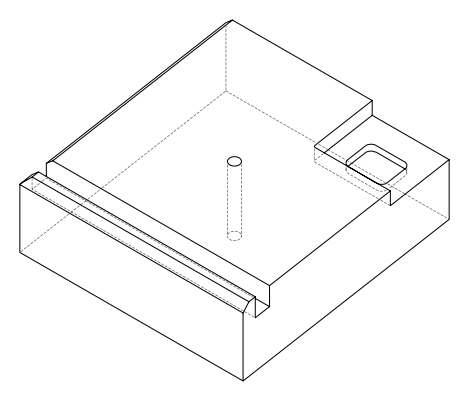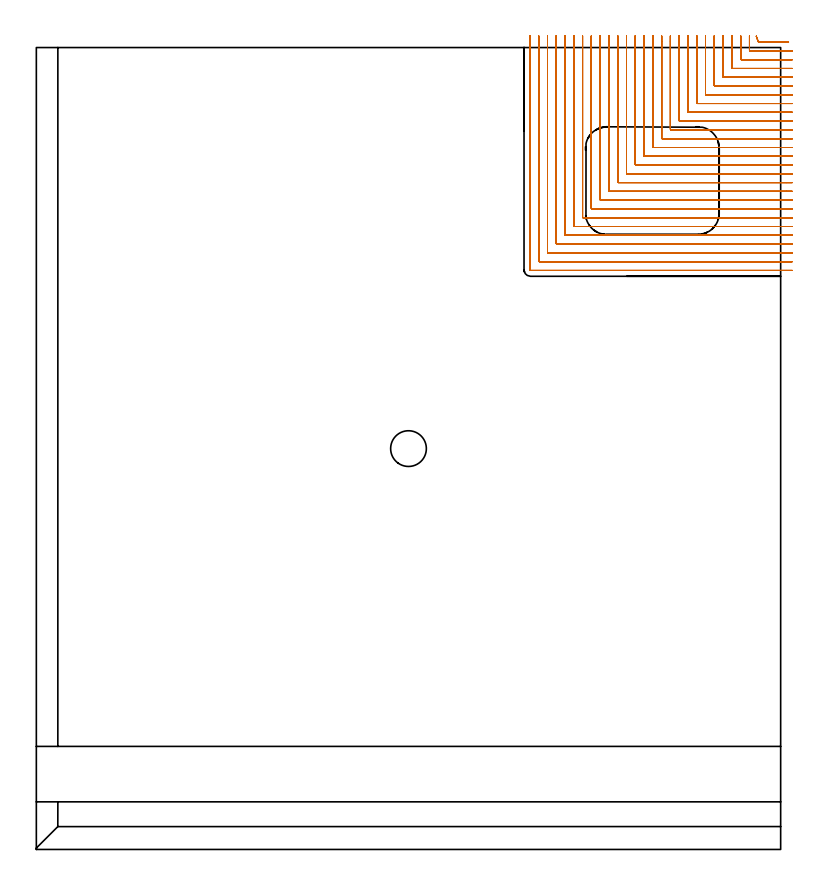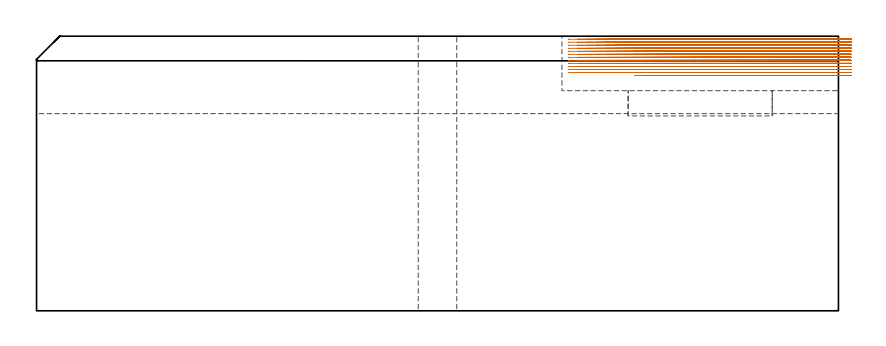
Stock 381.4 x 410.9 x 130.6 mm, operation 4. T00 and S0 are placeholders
(PLAN: 10 operations, 6 tool changes, 191.3 min)
(1 AREA_MILL | FG_CHAMFER_SURFACE | UGT0205_001 | 0.86 min | 1857 mm3)
(2 AREA_MILL_1 | FG_CHAMFER_SURFACE_1 | UGT0205_001 | 15.23 min | 25622 mm3)
(3 AREA_MILL_2 | FG_CHAMFER_SURFACE_2 | UGT0205_001 | 11.72 min | 22038 mm3)
(4 MILL_CORNER_NOTCH_RECTANGULAR | CORNER_NOTCH_RECTANGULAR | NXT0201_008 | Follow Part, ap 1.5, ae 75% | 146.6 min | 399093 mm3)
(5 MILL_RECTANGULAR_POCKET | POCKET_RECTANGULAR_STRAIGHT | UGT0201_094 | Follow Part, ap 5, ae 75% | 1.75 min | 44154 mm3)
(6 MILL_RECTANGULAR_SLOT | SLOT_RECTANGULAR | UGT0201_094 | Follow Part, ap 5, ae 75% | 13.82 min | 397866 mm3)
(7 SPOT_DRILL | STEP1HOLE | NXT0321_9005460120000 | 0.05 min | 152 mm3)
(8 DRILL_BLIND_HOLE_INTO_CENTER | STEP1HOLE | NXT0301_128 | 0.08 min | 1765 mm3)
(9 GUN_DRILL_THROUGH_HOLE | STEP1HOLE | UGT0307_008 | 0.64 min | 10733 mm3)
(10 DRILL_TO_ENLARGE_THROUGH_HOLE | STEP1HOLE | UGT0301_252 | 0.56 min | 21653 mm3)
(TOOL UGT0205_001 | Chamfer Mill 20 x 3 x 45 deg. | D20 FL50 Z2)
(TOOL NXT0201_008 | ENDMILL 6mm [2P460-0600-NA 1630] | D6 FL26 Z6)
(TOOL UGT0201_094 | End mill 20 mm | D20 FL38 Z4)
(TOOL NXT0321_9005460120000 | NC Spot Drill, 142deg, 12mm, Carbide, Uncoated | D12 PA142 FL30 Z2)
(TOOL NXT0301_128 | Carbide Drill 12mm [861.1-1200-036A1-GP GC34] | D12 PA150 FL37.4 Z2)
(TOOL UGT0307_008 | Gun Drill 11 mm | D11 PA130 FL24 Z1)
(TOOL UGT0301_252 | Twist Drill 18.3 mm | D18.3 PA118 FL135 Z2)
(OP 4 MILL_CORNER_NOTCH_RECTANGULAR, part 1 of 2)
G17 G21 G94 G90
T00 M6
G54
G17 G0 G90 X368.918 Y416.729 S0 M3
G43 Z140.6 H1
Z129.161
G94 G1 X369.917 Y413.9 F250.
G3 X370.193 Y413.7 R0.3 F500.
G1 X382.477
X385.477 F250.
G0 Z140.6
X365.4 Y416.9
Z129.161
G1 Y413.9
Y409.493 F500.
G3 X365.693 Y409.2 R0.3
G1 X384.4
X387.4 F250.
G0 Z140.6
X360.9 Y416.9
Z129.161
G1 Y413.9
Y404.993 F500.
G3 X361.193 Y404.7 R0.3
G1 X384.4
X387.4 F250.
G0 Z140.6
X356.4 Y416.9
Z129.161
G1 Y413.9
Y400.493 F500.
G3 X356.693 Y400.2 R0.3
G1 X384.4
X387.4 F250.
G0 Z140.6
X351.9 Y416.9
Z129.161
G1 Y413.9
Y395.994 F500.
G3 X352.194 Y395.7 R0.3
G1 X384.4
X387.4 F250.
G0 Z140.6
X347.4 Y416.9
Z129.161
G1 Y413.9
Y391.494 F500.
G3 X347.694 Y391.2 R0.3
G1 X384.4
X387.4 F250.
G0 Z140.6
X342.9 Y416.9
Z129.161
G1 Y413.9
Y386.994 F500.
G3 X343.194 Y386.7 R0.3
G1 X384.4
X387.4 F250.
G0 Z140.6
X338.4 Y416.9
Z129.161
G1 Y413.9
Y382.494 F500.
G3 X338.694 Y382.2 R0.3
G1 X384.4
X387.4 F250.
G0 Z140.6
X333.9 Y416.9
Z129.161
G1 Y413.9
Y377.994 F500.
G3 X334.194 Y377.7 R0.3
G1 X384.4
X387.4 F250.
G0 Z140.6
X329.4 Y416.9
Z129.161
G1 Y413.9
Y373.495 F500.
G3 X329.695 Y373.2 R0.3
G1 X384.4
X387.4 F250.
G0 Z140.6
X324.9 Y416.9
Z129.161
G1 Y413.9
Y368.995 F500.
G3 X325.195 Y368.7 R0.3
G1 X384.4
X387.4 F250.
G0 Z140.6
X320.4 Y416.9
Z129.161
G1 Y413.9
Y364.495 F500.
G3 X320.695 Y364.2 R0.3
G1 X384.4
X387.4 F250.
G0 Z140.6
X315.9 Y416.9
Z129.161
G1 Y413.9
Y359.995 F500.
G3 X316.195 Y359.7 R0.3
G1 X384.4
X387.4 F250.
G0 Z140.6
X311.4 Y416.9
Z129.161
G1 Y413.9
Y355.495 F500.
G3 X311.695 Y355.2 R0.3
G1 X384.4
X387.4 F250.
G0 Z140.6
X306.9 Y416.9
Z129.161
G1 Y413.9
Y350.995 F500.
G3 X307.195 Y350.7 R0.3
G1 X384.4
X387.4 F250.
G0 Z140.6
X302.4 Y416.9
Z129.161
G1 Y413.9
Y346.496 F500.
G3 X302.696 Y346.2 R0.3
G1 X384.4
X387.4 F250.
G0 Z140.6
X297.9 Y416.9
Z129.161
G1 Y413.9
Y341.996 F500.
G3 X298.196 Y341.7 R0.3
G1 X384.4
X387.4 F250.
G0 Z140.6
X293.4 Y416.9
Z129.161
G1 Y413.9
Y337.496 F500.
G3 X293.696 Y337.2 R0.3
G1 X384.4
X387.4 F250.
G0 Z140.6
X288.9 Y416.9
Z129.161
G1 Y413.9
Y332.996 F500.
G3 X289.196 Y332.7 R0.3
G1 X384.4
X387.4 F250.
G0 Z140.6
X284.4 Y416.9
Z129.161
G1 Y413.9
Y328.496 F500.
G3 X284.696 Y328.2 R0.3
G1 X384.4
X387.4 F250.
G0 Z140.6
X279.9 Y416.9
Z129.161
G1 Y413.9
Y323.996 F500.
G3 X280.196 Y323.7 R0.3
G1 X384.4
X387.4 F250.
G0 Z140.6
X275.4 Y416.9
Z129.161
G1 Y413.9
Y319.497 F500.
G3 X275.697 Y319.2 R0.3
G1 X384.4
X387.4 F250.
G0 Z140.6
X270.9 Y416.9
Z129.161
G1 Y413.9
Y314.997 F500.
G3 X271.197 Y314.7 R0.3
G1 X384.4
X387.4 F250.
G0 Z140.6
X266.4 Y416.9
Z129.161
G1 Y413.9
Y310.497 F500.
G3 X266.697 Y310.2 R0.3
G1 X384.4
X387.4 F250.
G0 Z140.6
X261.9 Y416.9
Z129.161
G1 Y413.9
Y305.997 F500.
G3 X262.197 Y305.7 R0.3
G1 X384.4
X387.4 F250.
G0 Z140.6
X257.4 Y416.9
Z129.161
G1 Y413.9
Y301.497 F500.
G3 X257.697 Y301.2 R0.3
G1 X384.4
X387.4 F250.
G0 Z140.6
X252.9 Y416.9
Z129.161
G1 Y413.9
Y296.997 F500.
G3 X253.197 Y296.7 R0.3
G1 X384.4
X387.4 F250.
G0 Z140.6
X368.918 Y416.729
Z127.722
G1 X369.917 Y413.9
G3 X370.193 Y413.7 R0.3 F500.
G1 X382.477
X385.477 F250.
G0 Z140.6
X365.4 Y416.9
Z127.722
G1 Y413.9
Y409.493 F500.
G3 X365.693 Y409.2 R0.3
G1 X384.4
X387.4 F250.
G0 Z140.6
X360.9 Y416.9
Z127.722
G1 Y413.9
Y404.993 F500.
G3 X361.193 Y404.7 R0.3
G1 X384.4
X387.4 F250.
G0 Z140.6
X356.4 Y416.9
Z127.722
G1 Y413.9
Y400.493 F500.
G3 X356.693 Y400.2 R0.3
G1 X384.4
X387.4 F250.
G0 Z140.6
X351.9 Y416.9
Z127.722
G1 Y413.9
Y395.994 F500.
G3 X352.194 Y395.7 R0.3
G1 X384.4
X387.4 F250.
G0 Z140.6
X347.4 Y416.9
Z127.722
G1 Y413.9
Y391.494 F500.
G3 X347.694 Y391.2 R0.3
G1 X384.4
X387.4 F250.
G0 Z140.6
X342.9 Y416.9
Z127.722
G1 Y413.9
Y386.994 F500.
G3 X343.194 Y386.7 R0.3
G1 X384.4
X387.4 F250.
G0 Z140.6
X338.4 Y416.9
Z127.722
G1 Y413.9
Y382.494 F500.
G3 X338.694 Y382.2 R0.3
G1 X384.4
X387.4 F250.
G0 Z140.6
X333.9 Y416.9
Z127.722
G1 Y413.9
Y377.994 F500.
G3 X334.194 Y377.7 R0.3
G1 X384.4
X387.4 F250.
G0 Z140.6
X329.4 Y416.9
Z127.722
G1 Y413.9
Y373.495 F500.
G3 X329.695 Y373.2 R0.3
G1 X384.4
X387.4 F250.
G0 Z140.6
X324.9 Y416.9
Z127.722
G1 Y413.9
Y368.995 F500.
G3 X325.195 Y368.7 R0.3
G1 X384.4
X387.4 F250.
G0 Z140.6
X320.4 Y416.9
Z127.722
G1 Y413.9
Y364.495 F500.
G3 X320.695 Y364.2 R0.3
G1 X384.4
X387.4 F250.
G0 Z140.6
X315.9 Y416.9
Z127.722
G1 Y413.9
Y359.995 F500.
G3 X316.195 Y359.7 R0.3
G1 X384.4
X387.4 F250.
G0 Z140.6
X311.4 Y416.9
Z127.722
G1 Y413.9
Y355.495 F500.
G3 X311.695 Y355.2 R0.3
G1 X384.4
X387.4 F250.
G0 Z140.6
X306.9 Y416.9
Z127.722
G1 Y413.9
Y350.995 F500.
G3 X307.195 Y350.7 R0.3
G1 X384.4
X387.4 F250.
G0 Z140.6
X302.4 Y416.9
Z127.722
G1 Y413.9
Y346.496 F500.
G3 X302.696 Y346.2 R0.3
G1 X384.4
X387.4 F250.
G0 Z140.6
X297.9 Y416.9
Z127.722
G1 Y413.9
Y341.996 F500.
G3 X298.196 Y341.7 R0.3
G1 X384.4
X387.4 F250.
G0 Z140.6
X293.4 Y416.9
Z127.722
G1 Y413.9
Y337.496 F500.
G3 X293.696 Y337.2 R0.3
G1 X384.4
X387.4 F250.
G0 Z140.6
X288.9 Y416.9
Z127.722
G1 Y413.9
Y332.996 F500.
G3 X289.196 Y332.7 R0.3
G1 X384.4
X387.4 F250.
G0 Z140.6
X284.4 Y416.9
Z127.722
G1 Y413.9
Y328.496 F500.
G3 X284.696 Y328.2 R0.3
G1 X384.4
X387.4 F250.
G0 Z140.6
X279.9 Y416.9
Z127.722
G1 Y413.9
Y323.997 F500.
G3 X280.197 Y323.7 R0.3
G1 X384.4
X387.4 F250.
G0 Z140.6
X275.4 Y416.9
Z127.722
G1 Y413.9
Y319.497 F500.
G3 X275.697 Y319.2 R0.3
G1 X384.4
X387.4 F250.
G0 Z140.6
X270.9 Y416.9
Z127.722
G1 Y413.9
Y314.997 F500.
G3 X271.197 Y314.7 R0.3
G1 X384.4
X387.4 F250.
G0 Z140.6
X266.4 Y416.9
Z127.722
G1 Y413.9
Y310.497 F500.
G3 X266.697 Y310.2 R0.3
G1 X384.4
X387.4 F250.
G0 Z140.6
X261.9 Y416.9
Z127.722
G1 Y413.9
Y305.997 F500.
G3 X262.197 Y305.7 R0.3
G1 X384.4
X387.4 F250.
G0 Z140.6
X257.4 Y416.9
Z127.722
G1 Y413.9
Y301.497 F500.
G3 X257.697 Y301.2 R0.3
G1 X384.4
X387.4 F250.
G0 Z140.6
X252.9 Y416.9
Z127.722
G1 Y413.9
Y296.997 F500.
G3 X253.197 Y296.7 R0.3
G1 X384.4
X387.4 F250.
G0 Z140.6
X368.918 Y416.729
Z126.283
G1 X369.917 Y413.9
G3 X370.193 Y413.7 R0.3 F500.
G1 X382.477
X385.477 F250.
G0 Z140.6
X365.4 Y416.9
Z126.283
G1 Y413.9
Y409.493 F500.
G3 X365.693 Y409.2 R0.3
G1 X384.4
X387.4 F250.
G0 Z140.6
X360.9 Y416.9
Z126.283
G1 Y413.9
Y404.993 F500.
G3 X361.193 Y404.7 R0.3
G1 X384.4
X387.4 F250.
G0 Z140.6
X356.4 Y416.9
Z126.283
G1 Y413.9
Y400.493 F500.
G3 X356.693 Y400.2 R0.3
G1 X384.4
X387.4 F250.
G0 Z140.6
X351.9 Y416.9
Z126.283
G1 Y413.9
Y395.994 F500.
G3 X352.194 Y395.7 R0.3
G1 X384.4
X387.4 F250.
G0 Z140.6
X347.4 Y416.9
Z126.283
G1 Y413.9
Y391.494 F500.
G3 X347.694 Y391.2 R0.3
G1 X384.4
X387.4 F250.
G0 Z140.6
X342.9 Y416.9
Z126.283
G1 Y413.9
Y386.994 F500.
G3 X343.194 Y386.7 R0.3
G1 X384.4
X387.4 F250.
G0 Z140.6
X338.4 Y416.9
Z126.283
G1 Y413.9
Y382.494 F500.
G3 X338.694 Y382.2 R0.3
G1 X384.4
X387.4 F250.
G0 Z140.6
X333.9 Y416.9
Z126.283
G1 Y413.9
Y377.994 F500.
G3 X334.194 Y377.7 R0.3
G1 X384.4
X387.4 F250.
G0 Z140.6
X329.4 Y416.9
Z126.283
G1 Y413.9
Y373.495 F500.
G3 X329.695 Y373.2 R0.3
G1 X384.4
X387.4 F250.
G0 Z140.6
X324.9 Y416.9
Z126.283
G1 Y413.9
Y368.995 F500.
G3 X325.195 Y368.7 R0.3
G1 X384.4
X387.4 F250.
G0 Z140.6
X320.4 Y416.9
Z126.283
G1 Y413.9
Y364.495 F500.
G3 X320.695 Y364.2 R0.3
G1 X384.4
X387.4 F250.
G0 Z140.6
X315.9 Y416.9
Z126.283
G1 Y413.9
Y359.995 F500.
G3 X316.195 Y359.7 R0.3
G1 X384.4
X387.4 F250.
G0 Z140.6
X311.4 Y416.9
Z126.283
G1 Y413.9
Y355.495 F500.
G3 X311.695 Y355.2 R0.3
G1 X384.4
X387.4 F250.
G0 Z140.6
X306.9 Y416.9
Z126.283
G1 Y413.9
Y350.995 F500.
G3 X307.195 Y350.7 R0.3
G1 X384.4
X387.4 F250.
G0 Z140.6
X302.4 Y416.9
Z126.283
G1 Y413.9
Y346.496 F500.
G3 X302.696 Y346.2 R0.3
G1 X384.4
X387.4 F250.
G0 Z140.6
X297.9 Y416.9
Z126.283
G1 Y413.9
Y341.996 F500.
G3 X298.196 Y341.7 R0.3
G1 X384.4
X387.4 F250.
G0 Z140.6
X293.4 Y416.9
Z126.283
G1 Y413.9
Y337.496 F500.
G3 X293.696 Y337.2 R0.3
G1 X384.4
X387.4 F250.
G0 Z140.6
X288.9 Y416.9
Z126.283
G1 Y413.9
Y332.996 F500.
G3 X289.196 Y332.7 R0.3
G1 X384.4
X387.4 F250.
G0 Z140.6
X284.4 Y416.9
Z126.283
G1 Y413.9
Y328.496 F500.
G3 X284.696 Y328.2 R0.3
G1 X384.4
X387.4 F250.
G0 Z140.6
X279.9 Y416.9
Z126.283
G1 Y413.9
Y323.997 F500.
G3 X280.197 Y323.7 R0.3
G1 X384.4
X387.4 F250.
G0 Z140.6
X275.4 Y416.9
Z126.283
G1 Y413.9
Y319.497 F500.
G3 X275.697 Y319.2 R0.3
G1 X384.4
X387.4 F250.
G0 Z140.6
X270.9 Y416.9
Z126.283
G1 Y413.9
Y314.997 F500.
G3 X271.197 Y314.7 R0.3
G1 X384.4
X387.4 F250.
G0 Z140.6
X266.4 Y416.9
Z126.283
G1 Y413.9
Y310.497 F500.
G3 X266.697 Y310.2 R0.3
G1 X384.4
X387.4 F250.
G0 Z140.6
X261.9 Y416.9
Z126.283
G1 Y413.9
Y305.997 F500.
G3 X262.197 Y305.7 R0.3
G1 X384.4
X387.4 F250.
G0 Z140.6
X257.4 Y416.9
Z126.283
G1 Y413.9
Y301.497 F500.
G3 X257.697 Y301.2 R0.3
G1 X384.4
X387.4 F250.
G0 Z140.6
X252.9 Y416.9
Z126.283
G1 Y413.9
Y296.997 F500.
G3 X253.197 Y296.7 R0.3
G1 X384.4
X387.4 F250.
G0 Z140.6
X368.918 Y416.729
Z124.844
G1 X369.917 Y413.9
G3 X370.193 Y413.7 R0.3 F500.
G1 X382.477
X385.477 F250.
G0 Z140.6
X365.4 Y416.9
Z124.844
G1 Y413.9
Y409.493 F500.
G3 X365.693 Y409.2 R0.3
G1 X384.4
X387.4 F250.
G0 Z140.6
X360.9 Y416.9
Z124.844
G1 Y413.9
Y404.993 F500.
G3 X361.193 Y404.7 R0.3
G1 X384.4
X387.4 F250.
G0 Z140.6
X356.4 Y416.9
Z124.844
G1 Y413.9
Y400.493 F500.
G3 X356.693 Y400.2 R0.3
G1 X384.4
X387.4 F250.
G0 Z140.6
X351.9 Y416.9
Z124.844
G1 Y413.9
Y395.994 F500.
G3 X352.194 Y395.7 R0.3
G1 X384.4
X387.4 F250.
G0 Z140.6
X347.4 Y416.9
Z124.844
G1 Y413.9
Y391.494 F500.
G3 X347.694 Y391.2 R0.3
G1 X384.4
X387.4 F250.
G0 Z140.6
X342.9 Y416.9
Z124.844
G1 Y413.9
Y386.994 F500.
G3 X343.194 Y386.7 R0.3
G1 X384.4
X387.4 F250.
G0 Z140.6
X338.4 Y416.9
Z124.844
G1 Y413.9
Y382.494 F500.
G3 X338.694 Y382.2 R0.3
G1 X384.4
X387.4 F250.
G0 Z140.6
X333.9 Y416.9
Z124.844
G1 Y413.9
Y377.994 F500.
G3 X334.194 Y377.7 R0.3
G1 X384.4
X387.4 F250.
G0 Z140.6
X329.4 Y416.9
Z124.844
G1 Y413.9
Y373.495 F500.
G3 X329.695 Y373.2 R0.3
G1 X384.4
X387.4 F250.
G0 Z140.6
X324.9 Y416.9
Z124.844
G1 Y413.9
Y368.995 F500.
G3 X325.195 Y368.7 R0.3
G1 X384.4
X387.4 F250.
G0 Z140.6
X320.4 Y416.9
Z124.844
G1 Y413.9
Y364.495 F500.
G3 X320.695 Y364.2 R0.3
G1 X384.4
X387.4 F250.
G0 Z140.6
X315.9 Y416.9
Z124.844
G1 Y413.9
Y359.995 F500.
G3 X316.195 Y359.7 R0.3
G1 X384.4
X387.4 F250.
G0 Z140.6
X311.4 Y416.9
Z124.844
G1 Y413.9
Y355.495 F500.
G3 X311.695 Y355.2 R0.3
G1 X384.4
X387.4 F250.
G0 Z140.6
X306.9 Y416.9
Z124.844
G1 Y413.9
Y350.995 F500.
G3 X307.195 Y350.7 R0.3
G1 X384.4
X387.4 F250.
G0 Z140.6
X302.4 Y416.9
Z124.844
G1 Y413.9
Y346.496 F500.
G3 X302.696 Y346.2 R0.3
G1 X384.4
X387.4 F250.
G0 Z140.6
X297.9 Y416.9
Z124.844
G1 Y413.9
Y341.996 F500.
G3 X298.196 Y341.7 R0.3
G1 X384.4
X387.4 F250.
G0 Z140.6
X293.4 Y416.9
Z124.844
G1 Y413.9
Y337.496 F500.
G3 X293.696 Y337.2 R0.3
G1 X384.4
X387.4 F250.
G0 Z140.6
X288.9 Y416.9
Z124.844
G1 Y413.9
Y332.996 F500.
G3 X289.196 Y332.7 R0.3
G1 X384.4
X387.4 F250.
G0 Z140.6
X284.4 Y416.9
Z124.844
G1 Y413.9
Y328.496 F500.
G3 X284.696 Y328.2 R0.3
G1 X384.4
X387.4 F250.
G0 Z140.6
X279.9 Y416.9
Z124.844
G1 Y413.9
Y323.997 F500.
G3 X280.197 Y323.7 R0.3
G1 X384.4
X387.4 F250.
G0 Z140.6
X275.4 Y416.9
Z124.844
G1 Y413.9
Y319.497 F500.
G3 X275.697 Y319.2 R0.3
G1 X384.4
X387.4 F250.
G0 Z140.6
X270.9 Y416.9
Z124.844
G1 Y413.9
Y314.997 F500.
G3 X271.197 Y314.7 R0.3
G1 X384.4
X387.4 F250.
G0 Z140.6
X266.4 Y416.9
Z124.844
G1 Y413.9
Y310.497 F500.
G3 X266.697 Y310.2 R0.3
G1 X384.4
X387.4 F250.
G0 Z140.6
X261.9 Y416.9
Z124.844
G1 Y413.9
Y305.997 F500.
G3 X262.197 Y305.7 R0.3
G1 X384.4
X387.4 F250.
G0 Z140.6
X257.4 Y416.9
Z124.844
G1 Y413.9
Y301.497 F500.
G3 X257.697 Y301.2 R0.3
G1 X384.4
X387.4 F250.
G0 Z140.6
X252.9 Y416.9
Z124.844
G1 Y413.9
Y296.997 F500.
G3 X253.197 Y296.7 R0.3
G1 X384.4
X387.4 F250.
G0 Z140.6
X368.918 Y416.729
Z123.405
G1 X369.917 Y413.9
G3 X370.193 Y413.7 R0.3 F500.
G1 X382.477
X385.477 F250.
G0 Z140.6
X365.4 Y416.9
Z123.405
G1 Y413.9
Y409.493 F500.
G3 X365.693 Y409.2 R0.3
G1 X384.4
X387.4 F250.
G0 Z140.6
X360.9 Y416.9
Z123.405
G1 Y413.9
Y404.993 F500.
G3 X361.193 Y404.7 R0.3
G1 X384.4
X387.4 F250.
G0 Z140.6
X356.4 Y416.9
Z123.405
G1 Y413.9
Y400.493 F500.
G3 X356.693 Y400.2 R0.3
G1 X384.4
X387.4 F250.
G0 Z140.6
X351.9 Y416.9
Z123.405
G1 Y413.9
Y395.994 F500.
G3 X352.194 Y395.7 R0.3
G1 X384.4
X387.4 F250.
G0 Z140.6
X347.4 Y416.9
Z123.405
G1 Y413.9
Y391.494 F500.
G3 X347.694 Y391.2 R0.3
G1 X384.4
X387.4 F250.
G0 Z140.6
X342.9 Y416.9
Z123.405
G1 Y413.9
Y386.994 F500.
G3 X343.194 Y386.7 R0.3
G1 X384.4
X387.4 F250.
G0 Z140.6
X338.4 Y416.9
Z123.405
G1 Y413.9
Y382.494 F500.
G3 X338.694 Y382.2 R0.3
G1 X384.4
X387.4 F250.
G0 Z140.6
X333.9 Y416.9
Z123.405
G1 Y413.9
Y377.994 F500.
G3 X334.194 Y377.7 R0.3
G1 X384.4
X387.4 F250.
G0 Z140.6
X329.4 Y416.9
Z123.405
G1 Y413.9
Y373.495 F500.
G3 X329.695 Y373.2 R0.3
G1 X384.4
X387.4 F250.
G0 Z140.6
X324.9 Y416.9
Z123.405
G1 Y413.9
Y368.995 F500.
G3 X325.195 Y368.7 R0.3
G1 X384.4
X387.4 F250.
G0 Z140.6
X320.4 Y416.9
Z123.405
G1 Y413.9
Y364.495 F500.
G3 X320.695 Y364.2 R0.3
G1 X384.4
X387.4 F250.
G0 Z140.6
X315.9 Y416.9
Z123.405
G1 Y413.9
Y359.995 F500.
G3 X316.195 Y359.7 R0.3
G1 X384.4
X387.4 F250.
G0 Z140.6
X311.4 Y416.9
Z123.405
G1 Y413.9
Y355.495 F500.
G3 X311.695 Y355.2 R0.3
G1 X384.4
X387.4 F250.
G0 Z140.6
X306.9 Y416.9
Z123.405
G1 Y413.9
Y350.995 F500.
G3 X307.195 Y350.7 R0.3
G1 X384.4
X387.4 F250.
G0 Z140.6
X302.4 Y416.9
Z123.405
G1 Y413.9
Y346.496 F500.
G3 X302.696 Y346.2 R0.3
G1 X384.4
X387.4 F250.
G0 Z140.6
X297.9 Y416.9
Z123.405
G1 Y413.9
Y341.996 F500.
G3 X298.196 Y341.7 R0.3
G1 X384.4
X387.4 F250.
G0 Z140.6
X293.4 Y416.9
Z123.405
G1 Y413.9
Y337.496 F500.
G3 X293.696 Y337.2 R0.3
G1 X384.4
X387.4 F250.
G0 Z140.6
X288.9 Y416.9
Z123.405
G1 Y413.9
Y332.996 F500.
G3 X289.196 Y332.7 R0.3
G1 X384.4
X387.4 F250.
G0 Z140.6
X284.4 Y416.9
Z123.405
G1 Y413.9
Y328.496 F500.
G3 X284.696 Y328.2 R0.3
G1 X384.4
X387.4 F250.
G0 Z140.6
X279.9 Y416.9
Z123.405
G1 Y413.9
Y323.997 F500.
G3 X280.197 Y323.7 R0.3
G1 X384.4
X387.4 F250.
G0 Z140.6
X275.4 Y416.9
Z123.405
G1 Y413.9
Y319.497 F500.
G3 X275.697 Y319.2 R0.3
G1 X384.4
X387.4 F250.
G0 Z140.6
X270.9 Y416.9
Z123.405
G1 Y413.9
Y314.997 F500.
G3 X271.197 Y314.7 R0.3
G1 X384.4
X387.4 F250.
G0 Z140.6
X266.4 Y416.9
Z123.405
G1 Y413.9
Y310.497 F500.
G3 X266.697 Y310.2 R0.3
G1 X384.4
X387.4 F250.
G0 Z140.6
X261.9 Y416.9
Z123.405
G1 Y413.9
Y305.997 F500.
G3 X262.197 Y305.7 R0.3
G1 X384.4
X387.4 F250.
G0 Z140.6
X257.4 Y416.9
Z123.405
G1 Y413.9
Y301.497 F500.
G3 X257.697 Y301.2 R0.3
G1 X384.4
X387.4 F250.
G0 Z140.6
X252.9 Y416.9
Z123.405
G1 Y413.9
Y296.997 F500.
G3 X253.197 Y296.7 R0.3
G1 X384.4
X387.4 F250.
G0 Z140.6
X368.918 Y416.729
Z121.967
G1 X369.917 Y413.9
G3 X370.193 Y413.7 R0.3 F500.
G1 X382.477
X385.477 F250.
G0 Z140.6
X365.4 Y416.9
Z121.967
G1 Y413.9
Y409.493 F500.
G3 X365.693 Y409.2 R0.3
G1 X384.4
X387.4 F250.
G0 Z140.6
X360.9 Y416.9
Z121.967
G1 Y413.9
Y404.993 F500.
G3 X361.193 Y404.7 R0.3
G1 X384.4
X387.4 F250.
G0 Z140.6
X356.4 Y416.9
Z121.967
G1 Y413.9
Y400.493 F500.
G3 X356.693 Y400.2 R0.3
G1 X384.4
X387.4 F250.
G0 Z140.6
X351.9 Y416.9
Z121.967
G1 Y413.9
Y395.994 F500.
G3 X352.194 Y395.7 R0.3
G1 X384.4
X387.4 F250.
G0 Z140.6
X347.4 Y416.9
Z121.967
G1 Y413.9
Y391.494 F500.
G3 X347.694 Y391.2 R0.3
G1 X384.4
X387.4 F250.
G0 Z140.6
X342.9 Y416.9
Z121.967
G1 Y413.9
Y386.994 F500.
G3 X343.194 Y386.7 R0.3
G1 X384.4
X387.4 F250.
G0 Z140.6
X338.4 Y416.9
Z121.967
G1 Y413.9
Y382.494 F500.
G3 X338.694 Y382.2 R0.3
G1 X384.4
X387.4 F250.
G0 Z140.6
X333.9 Y416.9
Z121.967
G1 Y413.9
Y377.994 F500.
G3 X334.194 Y377.7 R0.3
G1 X384.4
X387.4 F250.
G0 Z140.6
X329.4 Y416.9
Z121.967
G1 Y413.9
Y373.495 F500.
G3 X329.695 Y373.2 R0.3
G1 X384.4
X387.4 F250.
G0 Z140.6
X324.9 Y416.9
Z121.967
G1 Y413.9
Y368.995 F500.
G3 X325.195 Y368.7 R0.3
G1 X384.4
X387.4 F250.
G0 Z140.6
X320.4 Y416.9
Z121.967
G1 Y413.9
Y364.495 F500.
G3 X320.695 Y364.2 R0.3
G1 X384.4
X387.4 F250.
G0 Z140.6
X315.9 Y416.9
Z121.967
G1 Y413.9
Y359.995 F500.
G3 X316.195 Y359.7 R0.3
G1 X384.4
X387.4 F250.
G0 Z140.6
X311.4 Y416.9
Z121.967
G1 Y413.9
Y355.495 F500.
G3 X311.695 Y355.2 R0.3
G1 X384.4
X387.4 F250.
G0 Z140.6
X306.9 Y416.9
Z121.967
G1 Y413.9
Y350.995 F500.
G3 X307.195 Y350.7 R0.3
G1 X384.4
X387.4 F250.
G0 Z140.6
X302.4 Y416.9
Z121.967
G1 Y413.9
Y346.496 F500.
G3 X302.696 Y346.2 R0.3
G1 X384.4
X387.4 F250.
G0 Z140.6
X297.9 Y416.9
Z121.967
G1 Y413.9
Y341.996 F500.
G3 X298.196 Y341.7 R0.3
G1 X384.4
X387.4 F250.
G0 Z140.6
X293.4 Y416.9
Z121.967
G1 Y413.9
Y337.496 F500.
G3 X293.696 Y337.2 R0.3
G1 X384.4
X387.4 F250.
G0 Z140.6
X288.9 Y416.9
Z121.967
G1 Y413.9
Y332.996 F500.
G3 X289.196 Y332.7 R0.3
G1 X384.4
X387.4 F250.
G0 Z140.6
X284.4 Y416.9
Z121.967
G1 Y413.9
Y328.496 F500.
G3 X284.696 Y328.2 R0.3
G1 X384.4
X387.4 F250.
G0 Z140.6
X279.9 Y416.9
Z121.967
G1 Y413.9
Y323.996 F500.
G3 X280.196 Y323.7 R0.3
G1 X384.4
X387.4 F250.
G0 Z140.6
X275.4 Y416.9
Z121.967
G1 Y413.9
Y319.497 F500.
G3 X275.697 Y319.2 R0.3
G1 X384.4
X387.4 F250.
G0 Z140.6
X270.9 Y416.9
Z121.967
G1 Y413.9
Y314.997 F500.
G3 X271.197 Y314.7 R0.3
G1 X384.4
X387.4 F250.
G0 Z140.6
X266.4 Y416.9
Z121.967
G1 Y413.9
Y310.497 F500.
G3 X266.697 Y310.2 R0.3
G1 X384.4
X387.4 F250.
G0 Z140.6
X261.9 Y416.9
Z121.967
G1 Y413.9
Y305.997 F500.
G3 X262.197 Y305.7 R0.3
G1 X384.4
X387.4 F250.
G0 Z140.6
X257.4 Y416.9
Z121.967
G1 Y413.9
Y301.497 F500.
G3 X257.697 Y301.2 R0.3
G1 X384.4
X387.4 F250.
G0 Z140.6
X252.9 Y416.9
Z121.967
G1 Y413.9
Y296.997 F500.
G3 X253.197 Y296.7 R0.3
G1 X384.4
X387.4 F250.
G0 Z140.6
X368.918 Y416.729
Z120.528
G1 X369.917 Y413.9
G3 X370.193 Y413.7 R0.3 F500.
G1 X382.477
X385.477 F250.
G0 Z140.6
X365.4 Y416.9
Z120.528
G1 Y413.9
Y409.493 F500.
G3 X365.693 Y409.2 R0.3
G1 X384.4
X387.4 F250.
G0 Z140.6
X360.9 Y416.9
Z120.528
G1 Y413.9
Y404.993 F500.
G3 X361.193 Y404.7 R0.3
G1 X384.4
X387.4 F250.
G0 Z140.6
X356.4 Y416.9
Z120.528
G1 Y413.9
Y400.493 F500.
G3 X356.693 Y400.2 R0.3
G1 X384.4
X387.4 F250.
G0 Z140.6
X351.9 Y416.9
Z120.528
G1 Y413.9
Y395.994 F500.
G3 X352.194 Y395.7 R0.3
G1 X384.4
X387.4 F250.
G0 Z140.6
X347.4 Y416.9
Z120.528
G1 Y413.9
Y391.494 F500.
G3 X347.694 Y391.2 R0.3
G1 X384.4
X387.4 F250.
G0 Z140.6
X342.9 Y416.9
Z120.528
G1 Y413.9
Y386.994 F500.
G3 X343.194 Y386.7 R0.3
G1 X384.4
X387.4 F250.
G0 Z140.6
X338.4 Y416.9
Z120.528
G1 Y413.9
Y382.494 F500.
G3 X338.694 Y382.2 R0.3
G1 X384.4
X387.4 F250.
G0 Z140.6
X333.9 Y416.9
Z120.528
G1 Y413.9
Y377.994 F500.
G3 X334.194 Y377.7 R0.3
G1 X384.4
X387.4 F250.
G0 Z140.6
X329.4 Y416.9
Z120.528
G1 Y413.9
Y373.495 F500.
G3 X329.695 Y373.2 R0.3
G1 X384.4
X387.4 F250.
G0 Z140.6
X324.9 Y416.9
Z120.528
G1 Y413.9
Y368.995 F500.
G3 X325.195 Y368.7 R0.3
G1 X384.4
X387.4 F250.
G0 Z140.6
X320.4 Y416.9
Z120.528
G1 Y413.9
Y364.495 F500.
G3 X320.695 Y364.2 R0.3
G1 X384.4
X387.4 F250.
G0 Z140.6
X315.9 Y416.9
Z120.528
G1 Y413.9
Y359.995 F500.
G3 X316.195 Y359.7 R0.3
G1 X384.4
X387.4 F250.
G0 Z140.6
X311.4 Y416.9
Z120.528
G1 Y413.9
Y355.495 F500.
G3 X311.695 Y355.2 R0.3
G1 X384.4
X387.4 F250.
G0 Z140.6
X306.9 Y416.9
Z120.528
G1 Y413.9
Y350.995 F500.
G3 X307.195 Y350.7 R0.3
G1 X384.4
X387.4 F250.
G0 Z140.6
X302.4 Y416.9
Z120.528
G1 Y413.9
Y346.496 F500.
G3 X302.696 Y346.2 R0.3
G1 X384.4
X387.4 F250.
G0 Z140.6
X297.9 Y416.9
Z120.528
G1 Y413.9
Y341.996 F500.
G3 X298.196 Y341.7 R0.3
G1 X384.4
X387.4 F250.
G0 Z140.6
X293.4 Y416.9
Z120.528
G1 Y413.9
Y337.496 F500.
G3 X293.696 Y337.2 R0.3
G1 X384.4
X387.4 F250.
G0 Z140.6
X288.9 Y416.9
Z120.528
G1 Y413.9
Y332.996 F500.
G3 X289.196 Y332.7 R0.3
G1 X384.4
X387.4 F250.
G0 Z140.6
X284.4 Y416.9
Z120.528
G1 Y413.9
Y328.496 F500.
G3 X284.696 Y328.2 R0.3
G1 X384.4
X387.4 F250.
G0 Z140.6
X279.9 Y416.9
Z120.528
G1 Y413.9
Y323.996 F500.
G3 X280.196 Y323.7 R0.3
G1 X384.4
X387.4 F250.
G0 Z140.6
X275.4 Y416.9
Z120.528
G1 Y413.9
Y319.497 F500.
G3 X275.697 Y319.2 R0.3
G1 X384.4
X387.4 F250.
G0 Z140.6
X270.9 Y416.9
Z120.528
G1 Y413.9
Y314.997 F500.
G3 X271.197 Y314.7 R0.3
G1 X384.4
X387.4 F250.
G0 Z140.6
X266.4 Y416.9
Z120.528
G1 Y413.9
Y310.497 F500.
G3 X266.697 Y310.2 R0.3
G1 X384.4
X387.4 F250.
G0 Z140.6
X261.9 Y416.9
Z120.528
G1 Y413.9
Y305.997 F500.
G3 X262.197 Y305.7 R0.3
G1 X384.4
X387.4 F250.
G0 Z140.6
X257.4 Y416.9
Z120.528
G1 Y413.9
Y301.497 F500.
G3 X257.697 Y301.2 R0.3
G1 X384.4
X387.4 F250.
G0 Z140.6
X252.9 Y416.9
Z120.528
G1 Y413.9
Y296.997 F500.
G3 X253.197 Y296.7 R0.3
G1 X384.4
X387.4 F250.
G0 Z140.6
X368.918 Y416.729
Z119.089
G1 X369.917 Y413.9
G3 X370.193 Y413.7 R0.3 F500.
G1 X382.477
X385.477 F250.
G0 Z140.6
X365.4 Y416.9
Z119.089
G1 Y413.9
Y409.493 F500.
G3 X365.693 Y409.2 R0.3
G1 X384.4
X387.4 F250.
G0 Z140.6
X360.9 Y416.9
Z119.089
G1 Y413.9
Y404.993 F500.
G3 X361.193 Y404.7 R0.3
G1 X384.4
X387.4 F250.
G0 Z140.6
X356.4 Y416.9
Z119.089
G1 Y413.9
Y400.493 F500.
G3 X356.693 Y400.2 R0.3
G1 X384.4
X387.4 F250.
G0 Z140.6
X351.9 Y416.9
Z119.089
G1 Y413.9
Y395.994 F500.
G3 X352.194 Y395.7 R0.3
G1 X384.4
X387.4 F250.
G0 Z140.6
X347.4 Y416.9
Z119.089
G1 Y413.9
Y391.494 F500.
G3 X347.694 Y391.2 R0.3
G1 X384.4
X387.4 F250.
G0 Z140.6
X342.9 Y416.9
Z119.089
G1 Y413.9
Y386.994 F500.
G3 X343.194 Y386.7 R0.3
G1 X384.4
X387.4 F250.
G0 Z140.6
X338.4 Y416.9
Z119.089
G1 Y413.9
Y382.494 F500.
G3 X338.694 Y382.2 R0.3
G1 X384.4
X387.4 F250.
G0 Z140.6
X333.9 Y416.9
Z119.089
G1 Y413.9
Y377.994 F500.
G3 X334.194 Y377.7 R0.3
G1 X384.4
X387.4 F250.
G0 Z140.6
X329.4 Y416.9
Z119.089
G1 Y413.9
Y373.495 F500.
G3 X329.695 Y373.2 R0.3
G1 X384.4
X387.4 F250.
G0 Z140.6
X324.9 Y416.9
Z119.089
G1 Y413.9
Y368.995 F500.
G3 X325.195 Y368.7 R0.3
G1 X384.4
X387.4 F250.
G0 Z140.6
X320.4 Y416.9
Z119.089
G1 Y413.9
Y364.495 F500.
G3 X320.695 Y364.2 R0.3
G1 X384.4
X387.4 F250.
G0 Z140.6
X315.9 Y416.9
Z119.089
G1 Y413.9
Y359.995 F500.
G3 X316.195 Y359.7 R0.3
G1 X384.4
X387.4 F250.
G0 Z140.6
X311.4 Y416.9
Z119.089
G1 Y413.9
Y355.495 F500.
G3 X311.695 Y355.2 R0.3
G1 X384.4
X387.4 F250.
G0 Z140.6
X306.9 Y416.9
Z119.089
G1 Y413.9
Y350.995 F500.
G3 X307.195 Y350.7 R0.3
G1 X384.4
X387.4 F250.
G0 Z140.6
X302.4 Y416.9
Z119.089
G1 Y413.9
Y346.496 F500.
G3 X302.696 Y346.2 R0.3
G1 X384.4
X387.4 F250.
G0 Z140.6
X297.9 Y416.9
Z119.089
G1 Y413.9
Y341.996 F500.
G3 X298.196 Y341.7 R0.3
G1 X384.4
X387.4 F250.
G0 Z140.6
X293.4 Y416.9
Z119.089
G1 Y413.9
Y337.496 F500.
G3 X293.696 Y337.2 R0.3
G1 X384.4
X387.4 F250.
G0 Z140.6
X288.9 Y416.9
Z119.089
G1 Y413.9
Y332.996 F500.
G3 X289.196 Y332.7 R0.3
G1 X384.4
X387.4 F250.
G0 Z140.6
X284.4 Y416.9
Z119.089
G1 Y413.9
Y328.496 F500.
G3 X284.696 Y328.2 R0.3
G1 X384.4
X387.4 F250.
G0 Z140.6
X279.9 Y416.9
Z119.089
G1 Y413.9
Y323.996 F500.
G3 X280.196 Y323.7 R0.3
G1 X384.4
X387.4 F250.
G0 Z140.6
X275.4 Y416.9
Z119.089
G1 Y413.9
Y319.497 F500.
G3 X275.697 Y319.2 R0.3
G1 X384.4
X387.4 F250.
G0 Z140.6
X270.9 Y416.9
Z119.089
G1 Y413.9
Y314.997 F500.
G3 X271.197 Y314.7 R0.3
G1 X384.4
X387.4 F250.
G0 Z140.6
X266.4 Y416.9
Z119.089
G1 Y413.9
Y310.497 F500.
G3 X266.697 Y310.2 R0.3
G1 X384.4
X387.4 F250.
G0 Z140.6
X261.9 Y416.9
Z119.089
G1 Y413.9
Y305.997 F500.
G3 X262.197 Y305.7 R0.3
G1 X384.4
X387.4 F250.
G0 Z140.6
X257.4 Y416.9
Z119.089
G1 Y413.9
Y301.497 F500.
G3 X257.697 Y301.2 R0.3
G1 X384.4
X387.4 F250.
G0 Z140.6
X252.9 Y416.9
Z119.089
G1 Y413.9
Y296.997 F500.
G3 X253.197 Y296.7 R0.3
G1 X384.4
X387.4 F250.
G0 Z140.6
X368.918 Y416.729
Z117.65
G1 X369.917 Y413.9
G3 X370.193 Y413.7 R0.3 F500.
G1 X382.477
X385.477 F250.
G0 Z140.6
X365.4 Y416.9
Z117.65
G1 Y413.9
Y409.493 F500.
G3 X365.693 Y409.2 R0.3
G1 X384.4
X387.4 F250.
G0 Z140.6
X360.9 Y416.9
Z117.65
G1 Y413.9
Y404.993 F500.
G3 X361.193 Y404.7 R0.3
G1 X384.4
X387.4 F250.
G0 Z140.6
X356.4 Y416.9
Z117.65
G1 Y413.9
Y400.493 F500.
G3 X356.693 Y400.2 R0.3
G1 X384.4
X387.4 F250.
G0 Z140.6
X351.9 Y416.9
Z117.65
G1 Y413.9
Y395.994 F500.
G3 X352.194 Y395.7 R0.3
G1 X384.4
X387.4 F250.
G0 Z140.6
X347.4 Y416.9
Z117.65
G1 Y413.9
Y391.494 F500.
G3 X347.694 Y391.2 R0.3
G1 X384.4
X387.4 F250.
G0 Z140.6
X342.9 Y416.9
Z117.65
G1 Y413.9
Y386.994 F500.
G3 X343.194 Y386.7 R0.3
G1 X384.4
X387.4 F250.
G0 Z140.6
X338.4 Y416.9
Z117.65
G1 Y413.9
Y382.494 F500.
G3 X338.694 Y382.2 R0.3
G1 X384.4
X387.4 F250.
G0 Z140.6
X333.9 Y416.9
Z117.65
G1 Y413.9
Y377.994 F500.
G3 X334.194 Y377.7 R0.3
G1 X384.4
X387.4 F250.
G0 Z140.6
X329.4 Y416.9
Z117.65
G1 Y413.9
Y373.495 F500.
G3 X329.695 Y373.2 R0.3
G1 X384.4
X387.4 F250.
G0 Z140.6
X324.9 Y416.9
Z117.65
G1 Y413.9
Y368.995 F500.
G3 X325.195 Y368.7 R0.3
G1 X384.4
X387.4 F250.
G0 Z140.6
X320.4 Y416.9
Z117.65
G1 Y413.9
Y364.495 F500.
G3 X320.695 Y364.2 R0.3
G1 X384.4
X387.4 F250.
G0 Z140.6
X315.9 Y416.9
Z117.65
G1 Y413.9
Y359.995 F500.
G3 X316.195 Y359.7 R0.3
G1 X384.4
X387.4 F250.
G0 Z140.6
X311.4 Y416.9
Z117.65
G1 Y413.9
Y355.495 F500.
G3 X311.695 Y355.2 R0.3
G1 X384.4
X387.4 F250.
G0 Z140.6
X306.9 Y416.9
Z117.65
G1 Y413.9
Y350.995 F500.
G3 X307.195 Y350.7 R0.3
G1 X384.4
X387.4 F250.
G0 Z140.6
X302.4 Y416.9
Z117.65
G1 Y413.9
Y346.496 F500.
G3 X302.696 Y346.2 R0.3
G1 X384.4
X387.4 F250.
G0 Z140.6
X297.9 Y416.9
Z117.65
G1 Y413.9
Y341.996 F500.
G3 X298.196 Y341.7 R0.3
G1 X384.4
X387.4 F250.
G0 Z140.6
X293.4 Y416.9
Z117.65
G1 Y413.9
Y337.496 F500.
G3 X293.696 Y337.2 R0.3
G1 X384.4
X387.4 F250.
G0 Z140.6
X288.9 Y416.9
Z117.65
G1 Y413.9
Y332.996 F500.
G3 X289.196 Y332.7 R0.3
G1 X384.4
X387.4 F250.
G0 Z140.6
X284.4 Y416.9
Z117.65
G1 Y413.9
Y328.496 F500.
G3 X284.696 Y328.2 R0.3
G1 X384.4
X387.4 F250.
G0 Z140.6
X279.9 Y416.9
Z117.65
G1 Y413.9
Y323.997 F500.
G3 X280.197 Y323.7 R0.3
G1 X384.4
X387.4 F250.
G0 Z140.6
X275.4 Y416.9
Z117.65
G1 Y413.9
Y319.497 F500.
G3 X275.697 Y319.2 R0.3
G1 X384.4
X387.4 F250.
G0 Z140.6
X270.9 Y416.9
Z117.65
G1 Y413.9
Y314.997 F500.
G3 X271.197 Y314.7 R0.3
G1 X384.4
X387.4 F250.
G0 Z140.6
X266.4 Y416.9
Z117.65
G1 Y413.9
Y310.497 F500.
G3 X266.697 Y310.2 R0.3
G1 X384.4
X387.4 F250.
G0 Z140.6
X261.9 Y416.9
Z117.65
G1 Y413.9
Y305.997 F500.
G3 X262.197 Y305.7 R0.3
G1 X384.4
X387.4 F250.
G0 Z140.6
X257.4 Y416.9
Z117.65
G1 Y413.9
Y301.497 F500.
G3 X257.697 Y301.2 R0.3
G1 X384.4
X387.4 F250.
G0 Z140.6
X252.9 Y416.9
Z117.65
G1 Y413.9
Y296.997 F500.
G3 X253.197 Y296.7 R0.3
G1 X384.4
X387.4 F250.
G0 Z140.6
X368.918 Y416.729
Z116.211
G1 X369.917 Y413.9
G3 X370.193 Y413.7 R0.3 F500.
G1 X382.477
X385.477 F250.
G0 Z140.6
X365.4 Y416.9
Z116.211
G1 Y413.9
Y409.493 F500.
G3 X365.693 Y409.2 R0.3
G1 X384.4
X387.4 F250.
G0 Z140.6
X360.9 Y416.9
Z116.211
G1 Y413.9
Y404.993 F500.
G3 X361.193 Y404.7 R0.3
G1 X384.4
X387.4 F250.
G0 Z140.6
X356.4 Y416.9
Z116.211
G1 Y413.9
Y400.493 F500.
G3 X356.693 Y400.2 R0.3
G1 X384.4
X387.4 F250.
G0 Z140.6
X351.9 Y416.9
Z116.211
G1 Y413.9
Y395.994 F500.
G3 X352.194 Y395.7 R0.3
G1 X384.4
X387.4 F250.
G0 Z140.6
X347.4 Y416.9
Z116.211
G1 Y413.9
Y391.494 F500.
G3 X347.694 Y391.2 R0.3
G1 X384.4
X387.4 F250.
G0 Z140.6
X342.9 Y416.9
Z116.211
G1 Y413.9
Y386.994 F500.
G3 X343.194 Y386.7 R0.3
G1 X384.4
X387.4 F250.
G0 Z140.6
X338.4 Y416.9
Z116.211
G1 Y413.9
Y382.494 F500.
G3 X338.694 Y382.2 R0.3
G1 X384.4
X387.4 F250.
G0 Z140.6
X333.9 Y416.9
Z116.211
G1 Y413.9
Y377.994 F500.
G3 X334.194 Y377.7 R0.3
G1 X384.4
X387.4 F250.
G0 Z140.6
X329.4 Y416.9
Z116.211
G1 Y413.9
Y373.495 F500.
G3 X329.695 Y373.2 R0.3
G1 X384.4
X387.4 F250.
G0 Z140.6
X324.9 Y416.9
Z116.211
G1 Y413.9
Y368.995 F500.
G3 X325.195 Y368.7 R0.3
G1 X384.4
X387.4 F250.
G0 Z140.6
X320.4 Y416.9
Z116.211
G1 Y413.9
Y364.495 F500.
G3 X320.695 Y364.2 R0.3
G1 X384.4
X387.4 F250.
G0 Z140.6
X315.9 Y416.9
Z116.211
G1 Y413.9
Y359.995 F500.
G3 X316.195 Y359.7 R0.3
G1 X384.4
X387.4 F250.
G0 Z140.6
X311.4 Y416.9
Z116.211
G1 Y413.9
Y355.495 F500.
G3 X311.695 Y355.2 R0.3
G1 X384.4
X387.4 F250.
G0 Z140.6
X306.9 Y416.9
Z116.211
G1 Y413.9
Y350.995 F500.
G3 X307.195 Y350.7 R0.3
G1 X384.4
X387.4 F250.
G0 Z140.6
X302.4 Y416.9
Z116.211
G1 Y413.9
Y346.496 F500.
G3 X302.696 Y346.2 R0.3
G1 X384.4
X387.4 F250.
G0 Z140.6
X297.9 Y416.9
Z116.211
G1 Y413.9
Y341.996 F500.
G3 X298.196 Y341.7 R0.3
G1 X384.4
X387.4 F250.
G0 Z140.6
X293.4 Y416.9
Z116.211
G1 Y413.9
Y337.496 F500.
G3 X293.696 Y337.2 R0.3
G1 X384.4
X387.4 F250.
G0 Z140.6
X288.9 Y416.9
Z116.211
G1 Y413.9
Y332.996 F500.
G3 X289.196 Y332.7 R0.3
G1 X384.4
X387.4 F250.
G0 Z140.6
X284.4 Y416.9
Z116.211
G1 Y413.9
Y328.496 F500.
G3 X284.696 Y328.2 R0.3
G1 X384.4
X387.4 F250.
G0 Z140.6
X279.9 Y416.9
Z116.211
G1 Y413.9
Y323.997 F500.
G3 X280.197 Y323.7 R0.3
G1 X384.4
X387.4 F250.
G0 Z140.6
X275.4 Y416.9
Z116.211
G1 Y413.9
Y319.497 F500.
G3 X275.697 Y319.2 R0.3
G1 X384.4
X387.4 F250.
G0 Z140.6
X270.9 Y416.9
Z116.211
G1 Y413.9
Y314.997 F500.
G3 X271.197 Y314.7 R0.3
G1 X384.4
X387.4 F250.
G0 Z140.6
X266.4 Y416.9
Z116.211
G1 Y413.9
Y310.497 F500.
G3 X266.697 Y310.2 R0.3
G1 X384.4
X387.4 F250.
G0 Z140.6
X261.9 Y416.9
Z116.211
G1 Y413.9
Y305.997 F500.
G3 X262.197 Y305.7 R0.3
G1 X384.4
X387.4 F250.
G0 Z140.6
X257.4 Y416.9
Z116.211
G1 Y413.9
Y301.497 F500.
G3 X257.697 Y301.2 R0.3
G1 X384.4
X387.4 F250.
G0 Z140.6
X252.9 Y416.9
Z116.211
G1 Y413.9
Y296.997 F500.
G3 X253.197 Y296.7 R0.3
G1 X384.4
X387.4 F250.
G0 Z140.6
X368.918 Y416.729
Z114.772
G1 X369.917 Y413.9
G3 X370.193 Y413.7 R0.3 F500.
G1 X382.477
X385.477 F250.
G0 Z140.6
X365.4 Y416.9
Z114.772
G1 Y413.9
Y409.493 F500.
G3 X365.693 Y409.2 R0.3
G1 X384.4
X387.4 F250.
G0 Z140.6
X360.9 Y416.9
Z114.772
G1 Y413.9
Y404.993 F500.
G3 X361.193 Y404.7 R0.3
G1 X384.4
X387.4 F250.
G0 Z140.6
X356.4 Y416.9
Z114.772
G1 Y413.9
Y400.493 F500.
G3 X356.693 Y400.2 R0.3
G1 X384.4
X387.4 F250.
G0 Z140.6
X351.9 Y416.9
Z114.772
G1 Y413.9
Y395.994 F500.
G3 X352.194 Y395.7 R0.3
G1 X384.4
X387.4 F250.
G0 Z140.6
X347.4 Y416.9
Z114.772
G1 Y413.9
Y391.494 F500.
G3 X347.694 Y391.2 R0.3
G1 X384.4
X387.4 F250.
G0 Z140.6
X342.9 Y416.9
Z114.772
G1 Y413.9
Y386.994 F500.
G3 X343.194 Y386.7 R0.3
G1 X384.4
X387.4 F250.
G0 Z140.6
X338.4 Y416.9
Z114.772
G1 Y413.9
Y382.494 F500.
G3 X338.694 Y382.2 R0.3
G1 X384.4
X387.4 F250.
G0 Z140.6
X333.9 Y416.9
Z114.772
G1 Y413.9
Y377.994 F500.
G3 X334.194 Y377.7 R0.3
G1 X384.4
X387.4 F250.
G0 Z140.6
X329.4 Y416.9
Z114.772
G1 Y413.9
Y373.495 F500.
G3 X329.695 Y373.2 R0.3
G1 X384.4
X387.4 F250.
G0 Z140.6
X324.9 Y416.9
Z114.772
G1 Y413.9
Y368.995 F500.
G3 X325.195 Y368.7 R0.3
G1 X384.4
X387.4 F250.
G0 Z140.6
X320.4 Y416.9
Z114.772
G1 Y413.9
Y364.495 F500.
G3 X320.695 Y364.2 R0.3
G1 X384.4
X387.4 F250.
G0 Z140.6
X315.9 Y416.9
Z114.772
G1 Y413.9
Y359.995 F500.
G3 X316.195 Y359.7 R0.3
G1 X384.4
X387.4 F250.
G0 Z140.6
X311.4 Y416.9
Z114.772
G1 Y413.9
Y355.495 F500.
G3 X311.695 Y355.2 R0.3
G1 X384.4
X387.4 F250.
G0 Z140.6
X306.9 Y416.9
Z114.772
G1 Y413.9
Y350.995 F500.
G3 X307.195 Y350.7 R0.3
G1 X384.4
X387.4 F250.
G0 Z140.6
X302.4 Y416.9
Z114.772
G1 Y413.9
Y346.496 F500.
G3 X302.696 Y346.2 R0.3
G1 X384.4
X387.4 F250.
G0 Z140.6
X297.9 Y416.9
Z114.772
G1 Y413.9
Y341.996 F500.
G3 X298.196 Y341.7 R0.3
G1 X384.4
X387.4 F250.
G0 Z140.6
X293.4 Y416.9
Z114.772
G1 Y413.9
Y337.496 F500.
G3 X293.696 Y337.2 R0.3
G1 X384.4
X387.4 F250.
G0 Z140.6
X288.9 Y416.9
Z114.772
G1 Y413.9
Y332.996 F500.
G3 X289.196 Y332.7 R0.3
G1 X384.4
X387.4 F250.
G0 Z140.6
X284.4 Y416.9
Z114.772
G1 Y413.9
Y328.496 F500.
G3 X284.696 Y328.2 R0.3
G1 X384.4
X387.4 F250.
G0 Z140.6
X279.9 Y416.9
Z114.772
G1 Y413.9
Y323.997 F500.
G3 X280.197 Y323.7 R0.3
G1 X384.4
X387.4 F250.
G0 Z140.6
X275.4 Y416.9
Z114.772
G1 Y413.9
Y319.497 F500.
G3 X275.697 Y319.2 R0.3
G1 X384.4
X387.4 F250.
G0 Z140.6
X270.9 Y416.9
Z114.772
G1 Y413.9
Y314.997 F500.
G3 X271.197 Y314.7 R0.3
G1 X384.4
X387.4 F250.
G0 Z140.6
X266.4 Y416.9
Z114.772
G1 Y413.9
Y310.497 F500.
G3 X266.697 Y310.2 R0.3
G1 X384.4
X387.4 F250.
G0 Z140.6
X261.9 Y416.9
Z114.772
G1 Y413.9
Y305.997 F500.
G3 X262.197 Y305.7 R0.3
G1 X384.4
X387.4 F250.
G0 Z140.6
X257.4 Y416.9
Z114.772
G1 Y413.9
Y301.497 F500.
G3 X257.697 Y301.2 R0.3
G1 X384.4
X387.4 F250.
G0 Z140.6
X252.9 Y416.9
Z114.772
G1 Y413.9
Y296.997 F500.
G3 X253.197 Y296.7 R0.3
G1 X384.4
X387.4 F250.
G0 Z140.6
X368.918 Y416.729
Z113.333
G1 X369.917 Y413.9
G3 X370.193 Y413.7 R0.3 F500.
G1 X382.477
X385.477 F250.
G0 Z140.6
X365.4 Y416.9
Z113.333
G1 Y413.9
Y409.493 F500.
G3 X365.693 Y409.2 R0.3
G1 X384.4
X387.4 F250.
G0 Z140.6
X360.9 Y416.9
Z113.333
G1 Y413.9
Y404.993 F500.
G3 X361.193 Y404.7 R0.3
G1 X384.4
X387.4 F250.
G0 Z140.6
X356.4 Y416.9
Z113.333
G1 Y413.9
Y400.493 F500.
G3 X356.693 Y400.2 R0.3
G1 X384.4
X387.4 F250.
G0 Z140.6
X351.9 Y416.9
Z113.333
G1 Y413.9
Y395.994 F500.
G3 X352.194 Y395.7 R0.3
G1 X384.4
X387.4 F250.
G0 Z140.6
X347.4 Y416.9
Z113.333
G1 Y413.9
Y391.494 F500.
G3 X347.694 Y391.2 R0.3
G1 X384.4
X387.4 F250.
G0 Z140.6
X342.9 Y416.9
Z113.333
G1 Y413.9
Y386.994 F500.
G3 X343.194 Y386.7 R0.3
G1 X384.4
X387.4 F250.
G0 Z140.6
X338.4 Y416.9
Z113.333
G1 Y413.9
Y382.494 F500.
G3 X338.694 Y382.2 R0.3
G1 X384.4
X387.4 F250.
G0 Z140.6
X333.9 Y416.9
Z113.333
G1 Y413.9
Y377.994 F500.
G3 X334.194 Y377.7 R0.3
G1 X384.4
X387.4 F250.
G0 Z140.6
X329.4 Y416.9
Z113.333
G1 Y413.9
Y373.495 F500.
G3 X329.695 Y373.2 R0.3
G1 X384.4
X387.4 F250.
G0 Z140.6
X324.9 Y416.9
Z113.333
G1 Y413.9
Y368.995 F500.
G3 X325.195 Y368.7 R0.3
G1 X384.4
X387.4 F250.
G0 Z140.6
X320.4 Y416.9
Z113.333
G1 Y413.9
Y364.495 F500.
G3 X320.695 Y364.2 R0.3
G1 X384.4
X387.4 F250.
G0 Z140.6
X315.9 Y416.9
Z113.333
G1 Y413.9
Y359.995 F500.
G3 X316.195 Y359.7 R0.3
G1 X384.4
X387.4 F250.
G0 Z140.6
X311.4 Y416.9
Z113.333
G1 Y413.9
Y355.495 F500.
G3 X311.695 Y355.2 R0.3
G1 X384.4
X387.4 F250.
G0 Z140.6
X306.9 Y416.9
Z113.333
G1 Y413.9
Y350.995 F500.
G3 X307.195 Y350.7 R0.3
G1 X384.4
X387.4 F250.
G0 Z140.6
X302.4 Y416.9
Z113.333
G1 Y413.9
Y346.496 F500.
G3 X302.696 Y346.2 R0.3
G1 X384.4
X387.4 F250.
G0 Z140.6
X297.9 Y416.9
Z113.333
G1 Y413.9
Y341.996 F500.
G3 X298.196 Y341.7 R0.3
G1 X384.4
X387.4 F250.
G0 Z140.6
X293.4 Y416.9
Z113.333
G1 Y413.9
Y337.496 F500.
G3 X293.696 Y337.2 R0.3
G1 X384.4
X387.4 F250.
G0 Z140.6
X288.9 Y416.9
Z113.333
G1 Y413.9
Y332.996 F500.
G3 X289.196 Y332.7 R0.3
G1 X384.4
X387.4 F250.
G0 Z140.6
X284.4 Y416.9
Z113.333
G1 Y413.9
Y328.496 F500.
G3 X284.696 Y328.2 R0.3
G1 X384.4
X387.4 F250.
G0 Z140.6
X279.9 Y416.9
Z113.333
G1 Y413.9
Y323.997 F500.
G3 X280.197 Y323.7 R0.3
G1 X384.4
X387.4 F250.
G0 Z140.6
X275.4 Y416.9
Z113.333
G1 Y413.9
Y319.497 F500.
G3 X275.697 Y319.2 R0.3
G1 X384.4
X387.4 F250.
G0 Z140.6
X270.9 Y416.9
Z113.333
G1 Y413.9
Y314.997 F500.
G3 X271.197 Y314.7 R0.3
G1 X384.4
X387.4 F250.
G0 Z140.6
X266.4 Y416.9
Z113.333
G1 Y413.9
Y310.497 F500.
G3 X266.697 Y310.2 R0.3
G1 X384.4
X387.4 F250.
G0 Z140.6
X261.9 Y416.9
Z113.333
G1 Y413.9
Y305.997 F500.
G3 X262.197 Y305.7 R0.3
G1 X384.4
X387.4 F250.
G0 Z140.6
X257.4 Y416.9
Z113.333
G1 Y413.9
Y301.497 F500.
G3 X257.697 Y301.2 R0.3
G1 X384.4
X387.4 F250.
G0 Z140.6
X252.9 Y416.9
Z113.333
G1 Y413.9
Y296.997 F500.
G3 X253.197 Y296.7 R0.3
G1 X384.4
X387.4 F250.
G0 Z140.6
X368.918 Y416.729
Z111.894
G1 X369.917 Y413.9
G3 X370.193 Y413.7 R0.3 F500.
G1 X382.477
X385.477 F250.
G0 Z140.6
X365.4 Y416.9
Z111.894
G1 Y413.9
Y409.493 F500.
G3 X365.693 Y409.2 R0.3
G1 X384.4
X387.4 F250.
G0 Z140.6
X360.9 Y416.9
Z111.894
G1 Y413.9
Y404.993 F500.
G3 X361.193 Y404.7 R0.3
G1 X384.4
X387.4 F250.
G0 Z140.6
X356.4 Y416.9
Z111.894
G1 Y413.9
Y400.493 F500.
G3 X356.693 Y400.2 R0.3
G1 X384.4
X387.4 F250.
G0 Z140.6
X351.9 Y416.9
Z111.894
G1 Y413.9
Y395.994 F500.
G3 X352.194 Y395.7 R0.3
G1 X384.4
X387.4 F250.
G0 Z140.6
X347.4 Y416.9
Z111.894
G1 Y413.9
Y391.494 F500.
G3 X347.694 Y391.2 R0.3
G1 X384.4
X387.4 F250.
G0 Z140.6
X342.9 Y416.9
Z111.894
G1 Y413.9
Y386.994 F500.
G3 X343.194 Y386.7 R0.3
G1 X384.4
X387.4 F250.
G0 Z140.6
X338.4 Y416.9
Z111.894
G1 Y413.9
Y382.494 F500.
G3 X338.694 Y382.2 R0.3
G1 X384.4
X387.4 F250.
G0 Z140.6
X333.9 Y416.9
Z111.894
G1 Y413.9
Y377.994 F500.
G3 X334.194 Y377.7 R0.3
G1 X384.4
X387.4 F250.
G0 Z140.6
X329.4 Y416.9
Z111.894
G1 Y413.9
Y373.495 F500.
G3 X329.695 Y373.2 R0.3
G1 X384.4
X387.4 F250.
G0 Z140.6
X324.9 Y416.9
Z111.894
G1 Y413.9
Y368.995 F500.
G3 X325.195 Y368.7 R0.3
G1 X384.4
X387.4 F250.
G0 Z140.6
X320.4 Y416.9
Z111.894
G1 Y413.9
Y364.495 F500.
G3 X320.695 Y364.2 R0.3
G1 X384.4
X387.4 F250.
G0 Z140.6
X315.9 Y416.9
Z111.894
G1 Y413.9
Y359.995 F500.
G3 X316.195 Y359.7 R0.3
G1 X384.4
X387.4 F250.
G0 Z140.6
X311.4 Y416.9
Z111.894
G1 Y413.9
Y355.495 F500.
G3 X311.695 Y355.2 R0.3
G1 X384.4
X387.4 F250.
G0 Z140.6
X306.9 Y416.9
Z111.894
G1 Y413.9
Y350.995 F500.
G3 X307.195 Y350.7 R0.3
G1 X384.4
X387.4 F250.
G0 Z140.6
X302.4 Y416.9
Z111.894
G1 Y413.9
Y346.496 F500.
G3 X302.696 Y346.2 R0.3
G1 X384.4
X387.4 F250.
G0 Z140.6
X297.9 Y416.9
Z111.894
G1 Y413.9
Y341.996 F500.
G3 X298.196 Y341.7 R0.3
G1 X384.4
X387.4 F250.
G0 Z140.6
X293.4 Y416.9
Z111.894
G1 Y413.9
Y337.496 F500.
G3 X293.696 Y337.2 R0.3
G1 X384.4
X387.4 F250.
G0 Z140.6
X288.9 Y416.9
Z111.894
G1 Y413.9
Y332.996 F500.
G3 X289.196 Y332.7 R0.3
G1 X384.4
X387.4 F250.
G0 Z140.6
X284.4 Y416.9
Z111.894
G1 Y413.9
Y328.496 F500.
G3 X284.696 Y328.2 R0.3
G1 X384.4
X387.4 F250.
